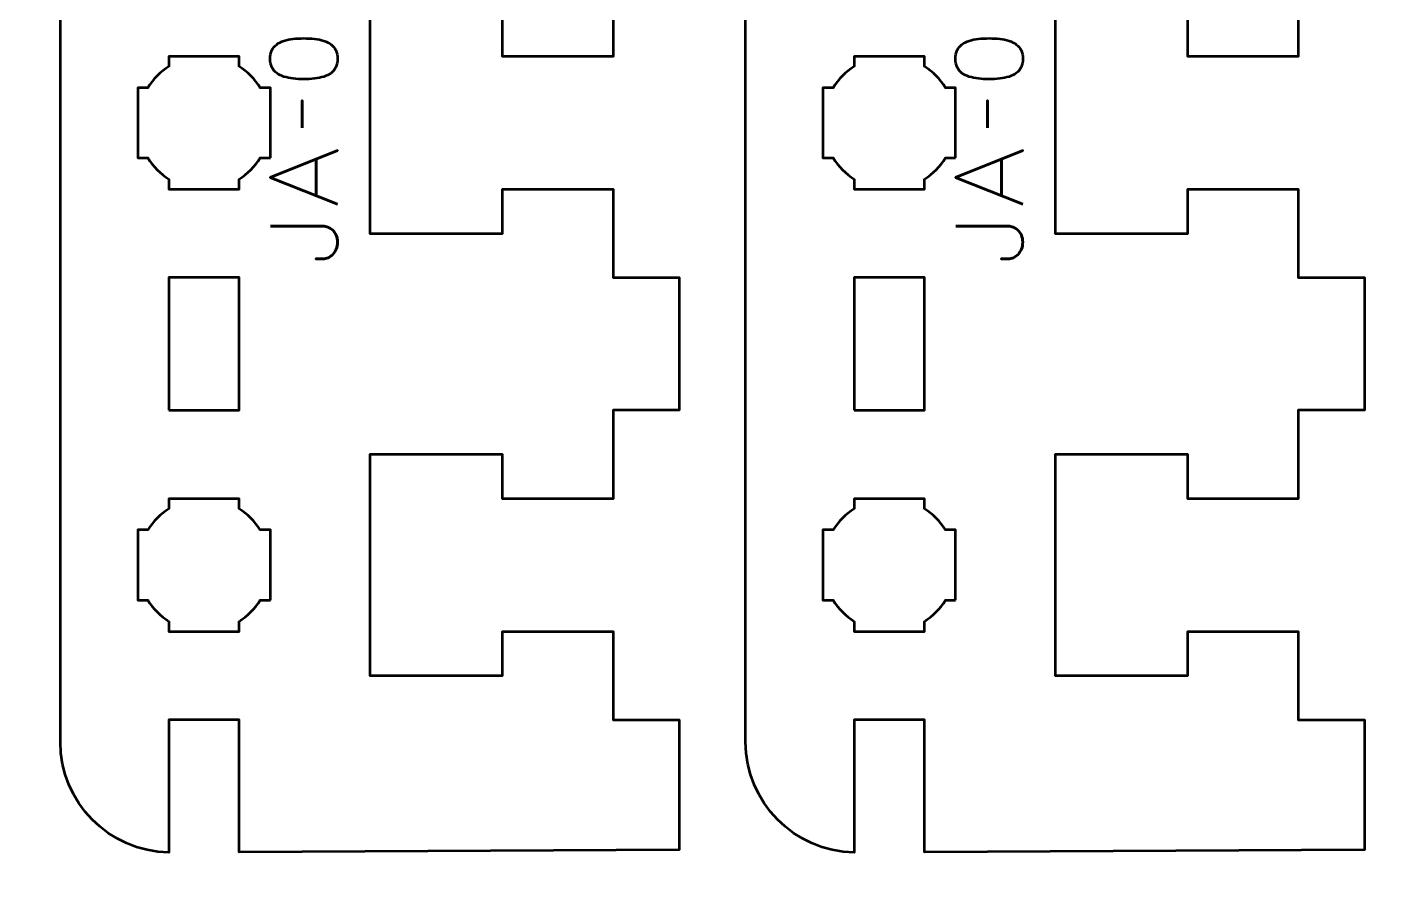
# Model space of a CAD drawing. Header units: centimetres. Extents: x -21 to 0, y -29.7 to 0.
# Drawn here: x -10.5 to -4.34, y -14.6 to -10.67 of the extents above; entities that cross this region are included whole.
import ezdxf

# ---------------------------------------------------------------- set-up
doc = ezdxf.new("R2010")
doc.units = ezdxf.units.CM
doc.header["$MEASUREMENT"] = 0
doc.layers.add('Layer 1', color=7, linetype='Continuous')

msp = doc.modelspace()

# ---------------------------------------------------------------- linework, layer by layer
at = {"layer": 'Layer 1', "color": 22, "lineweight": 53}
msp.add_open_spline([(-21.00003, -29.19995), (-21.00003, -29.19995), (-21.00003, -0.49992), (-21.00003, -0.49992), (-21.00003, -0.49992), (-21.00003, -0.22295), (-20.77694, 0.00004), (-20.49994, 0.00004), (-20.49994, 0.00004), (-20.49994, 0.00004), (-0.50008, 0.00004), (-0.50008, 0.00004), (-0.50008, 0.00004), (-0.22294, 0.00004), (0.00002, -0.22295), (0.00002, -0.49992), (0.00002, -0.49992), (0.00002, -0.49992), (0.00002, -29.19995), (0.00002, -29.19995), (0.00002, -29.19995), (0.00002, -29.47695), (-0.22294, -29.70004), (-0.50008, -29.70004), (-0.50008, -29.70004), (-0.50008, -29.70004), (-20.49994, -29.70004), (-20.49994, -29.70004), (-20.49994, -29.70004), (-20.77694, -29.70004), (-21.00003, -29.47695), (-21.00003, -29.19995)], degree=3, knots=[0, 0, 0, 0, 0.125, 0.125, 0.125, 0.125, 0.25, 0.25, 0.25, 0.25, 0.375, 0.375, 0.375, 0.375, 0.5, 0.5, 0.5, 0.5, 0.625, 0.625, 0.625, 0.625, 0.75, 0.75, 0.75, 0.75, 0.875, 0.875, 0.875, 0.875, 1, 1, 1, 1], dxfattribs=at)
at = {"layer": 'Layer 1', "color": 114, "lineweight": 53}
for points in [[(-7.55, -7.80006), (-7.55, -7.80006), (-7.85, -7.80006), (-7.85, -7.80006), (-7.85, -7.80006), (-7.85, -7.80006), (-7.84999, -7.80006), (-7.84999, -7.80006), (-7.84999, -7.80006), (-7.84999, -7.80006), (-9.54125, -7.80006), (-9.54125, -7.80006), (-9.54125, -7.80006), (-9.54125, -7.80006), (-9.54125, -8.40006), (-9.54125, -8.40006), (-9.54125, -8.40006), (-9.54125, -8.40006), (-9.85875, -8.40006), (-9.85875, -8.40006), (-9.85875, -8.40006), (-9.85875, -8.40006), (-9.85875, -7.80017), (-9.85875, -7.80017), (-9.85875, -7.80017), (-10.1308, -7.80484), (-10.35, -8.0269), (-10.35, -8.30006), (-10.35, -8.30006), (-10.35, -8.30006), (-10.35, -13.90005), (-10.35, -13.90005), (-10.35, -13.90005), (-10.35, -14.17321), (-10.1308, -14.39527), (-9.85875, -14.39994), (-9.85875, -14.39994), (-9.85875, -14.39994), (-9.85875, -13.80005), (-9.85875, -13.80005), (-9.85875, -13.80005), (-9.85875, -13.80005), (-9.54125, -13.80005), (-9.54125, -13.80005), (-9.54125, -13.80005), (-9.54125, -13.80005), (-9.54125, -14.39812), (-9.54125, -14.39812), (-9.54125, -14.39812), (-9.54125, -14.39812), (-7.55, -14.38755), (-7.55, -14.38755), (-7.55, -14.38755), (-7.55, -14.38755), (-7.55, -13.80005), (-7.55, -13.80005), (-7.55, -13.80005), (-7.55, -13.80005), (-7.85, -13.80005), (-7.85, -13.80005), (-7.85, -13.80005), (-7.85, -13.80005), (-7.85, -13.40005), (-7.85, -13.40005), (-7.85, -13.40005), (-7.85, -13.40005), (-8.35, -13.40005), (-8.35, -13.40005), (-8.35, -13.40005), (-8.35, -13.40005), (-8.35001, -13.60005), (-8.35001, -13.60005), (-8.35001, -13.60005), (-8.35001, -13.60005), (-8.95, -13.60005), (-8.95, -13.60005), (-8.95, -13.60005), (-8.95, -13.21672), (-8.95, -12.98338), (-8.95, -12.60005), (-8.95, -12.60005), (-8.95, -12.60005), (-8.35001, -12.60005), (-8.35001, -12.60005), (-8.35001, -12.60005), (-8.35001, -12.60005), (-8.35, -12.80005), (-8.35, -12.80005), (-8.35, -12.80005), (-8.35, -12.80005), (-7.84999, -12.80005), (-7.84999, -12.80005), (-7.84999, -12.80005), (-7.84999, -12.80005), (-7.85, -12.40005), (-7.85, -12.40005), (-7.85, -12.40005), (-7.85, -12.40005), (-7.55, -12.40005), (-7.55, -12.40005), (-7.55, -12.40005), (-7.55, -12.40005), (-7.55, -11.80005), (-7.55, -11.80005), (-7.55, -11.80005), (-7.55, -11.80005), (-7.85, -11.80005), (-7.85, -11.80005), (-7.85, -11.80005), (-7.85, -11.80005), (-7.85, -11.40005), (-7.85, -11.40005), (-7.85, -11.40005), (-7.85, -11.40005), (-8.35, -11.40005), (-8.35, -11.40005), (-8.35, -11.40005), (-8.35, -11.40005), (-8.35001, -11.60005), (-8.35001, -11.60005), (-8.35001, -11.60005), (-8.35001, -11.60005), (-8.95, -11.60005), (-8.95, -11.60005), (-8.95, -11.60005), (-8.95, -11.21672), (-8.95, -10.98339), (-8.95, -10.60006), (-8.95, -10.60006), (-8.95, -10.60006), (-8.35001, -10.60006), (-8.35001, -10.60006), (-8.35001, -10.60006), (-8.35001, -10.60006), (-8.35, -10.80006), (-8.35, -10.80006), (-8.35, -10.80006), (-8.35, -10.80006), (-7.84999, -10.80006), (-7.84999, -10.80006), (-7.84999, -10.80006), (-7.84999, -10.80006), (-7.85, -10.40006), (-7.85, -10.40006), (-7.85, -10.40006), (-7.85, -10.40006), (-7.55, -10.40006), (-7.55, -10.40006), (-7.55, -10.40006), (-7.55, -10.40006), (-7.55, -9.80006), (-7.55, -9.80006), (-7.55, -9.80006), (-7.55, -9.80006), (-7.85, -9.80006), (-7.85, -9.80006), (-7.85, -9.80006), (-7.85, -9.80006), (-7.85, -9.40006), (-7.85, -9.40006), (-7.85, -9.40006), (-7.85, -9.40006), (-8.35, -9.40006), (-8.35, -9.40006), (-8.35, -9.40006), (-8.35, -9.40006), (-8.35001, -9.60006), (-8.35001, -9.60006), (-8.35001, -9.60006), (-8.35001, -9.60006), (-8.95, -9.60006), (-8.95, -9.60006), (-8.95, -9.60006), (-8.95, -9.21673), (-8.95, -8.98339), (-8.95, -8.60006), (-8.95, -8.60006), (-8.95, -8.60006), (-8.35001, -8.60006), (-8.35001, -8.60006), (-8.35001, -8.60006), (-8.35001, -8.60006), (-8.35, -8.80006), (-8.35, -8.80006), (-8.35, -8.80006), (-8.35, -8.80006), (-7.84999, -8.80006), (-7.84999, -8.80006), (-7.84999, -8.80006), (-7.84999, -8.80006), (-7.85, -8.40006), (-7.85, -8.40006), (-7.85, -8.40006), (-7.85, -8.40006), (-7.55, -8.40006), (-7.55, -8.40006), (-7.55, -8.40006), (-7.55, -8.40006), (-7.55, -7.80006), (-7.55, -7.80006)], [(-4.45, -7.80006), (-4.45, -7.80006), (-4.75, -7.80006), (-4.75, -7.80006), (-4.75, -7.80006), (-4.75, -7.80006), (-4.74999, -7.80006), (-4.74999, -7.80006), (-4.74999, -7.80006), (-4.74999, -7.80006), (-6.44125, -7.80006), (-6.44125, -7.80006), (-6.44125, -7.80006), (-6.44125, -7.80006), (-6.44125, -8.40006), (-6.44125, -8.40006), (-6.44125, -8.40006), (-6.44125, -8.40006), (-6.75875, -8.40006), (-6.75875, -8.40006), (-6.75875, -8.40006), (-6.75875, -8.40006), (-6.75875, -7.80017), (-6.75875, -7.80017), (-6.75875, -7.80017), (-7.0308, -7.80484), (-7.25, -8.0269), (-7.25, -8.30006), (-7.25, -8.30006), (-7.25, -8.30006), (-7.25, -13.90005), (-7.25, -13.90005), (-7.25, -13.90005), (-7.25, -14.17321), (-7.0308, -14.39527), (-6.75875, -14.39994), (-6.75875, -14.39994), (-6.75875, -14.39994), (-6.75875, -13.80005), (-6.75875, -13.80005), (-6.75875, -13.80005), (-6.75875, -13.80005), (-6.44125, -13.80005), (-6.44125, -13.80005), (-6.44125, -13.80005), (-6.44125, -13.80005), (-6.44125, -14.39812), (-6.44125, -14.39812), (-6.44125, -14.39812), (-6.44125, -14.39812), (-4.45, -14.38755), (-4.45, -14.38755), (-4.45, -14.38755), (-4.45, -14.38755), (-4.45, -13.80005), (-4.45, -13.80005), (-4.45, -13.80005), (-4.45, -13.80005), (-4.75, -13.80005), (-4.75, -13.80005), (-4.75, -13.80005), (-4.75, -13.80005), (-4.75, -13.40005), (-4.75, -13.40005), (-4.75, -13.40005), (-4.75, -13.40005), (-5.25, -13.40005), (-5.25, -13.40005), (-5.25, -13.40005), (-5.25, -13.40005), (-5.25001, -13.60005), (-5.25001, -13.60005), (-5.25001, -13.60005), (-5.25001, -13.60005), (-5.85, -13.60005), (-5.85, -13.60005), (-5.85, -13.60005), (-5.85, -13.21672), (-5.85, -12.98338), (-5.85, -12.60005), (-5.85, -12.60005), (-5.85, -12.60005), (-5.25001, -12.60005), (-5.25001, -12.60005), (-5.25001, -12.60005), (-5.25001, -12.60005), (-5.25, -12.80005), (-5.25, -12.80005), (-5.25, -12.80005), (-5.25, -12.80005), (-4.74999, -12.80005), (-4.74999, -12.80005), (-4.74999, -12.80005), (-4.74999, -12.80005), (-4.75, -12.40005), (-4.75, -12.40005), (-4.75, -12.40005), (-4.75, -12.40005), (-4.45, -12.40005), (-4.45, -12.40005), (-4.45, -12.40005), (-4.45, -12.40005), (-4.45, -11.80005), (-4.45, -11.80005), (-4.45, -11.80005), (-4.45, -11.80005), (-4.75, -11.80005), (-4.75, -11.80005), (-4.75, -11.80005), (-4.75, -11.80005), (-4.75, -11.40005), (-4.75, -11.40005), (-4.75, -11.40005), (-4.75, -11.40005), (-5.25, -11.40005), (-5.25, -11.40005), (-5.25, -11.40005), (-5.25, -11.40005), (-5.25001, -11.60005), (-5.25001, -11.60005), (-5.25001, -11.60005), (-5.25001, -11.60005), (-5.85, -11.60005), (-5.85, -11.60005), (-5.85, -11.60005), (-5.85, -11.21672), (-5.85, -10.98339), (-5.85, -10.60006), (-5.85, -10.60006), (-5.85, -10.60006), (-5.25001, -10.60006), (-5.25001, -10.60006), (-5.25001, -10.60006), (-5.25001, -10.60006), (-5.25, -10.80006), (-5.25, -10.80006), (-5.25, -10.80006), (-5.25, -10.80006), (-4.74999, -10.80006), (-4.74999, -10.80006), (-4.74999, -10.80006), (-4.74999, -10.80006), (-4.75, -10.40006), (-4.75, -10.40006), (-4.75, -10.40006), (-4.75, -10.40006), (-4.45, -10.40006), (-4.45, -10.40006), (-4.45, -10.40006), (-4.45, -10.40006), (-4.45, -9.80006), (-4.45, -9.80006), (-4.45, -9.80006), (-4.45, -9.80006), (-4.75, -9.80006), (-4.75, -9.80006), (-4.75, -9.80006), (-4.75, -9.80006), (-4.75, -9.40006), (-4.75, -9.40006), (-4.75, -9.40006), (-4.75, -9.40006), (-5.25, -9.40006), (-5.25, -9.40006), (-5.25, -9.40006), (-5.25, -9.40006), (-5.25001, -9.60006), (-5.25001, -9.60006), (-5.25001, -9.60006), (-5.25001, -9.60006), (-5.85, -9.60006), (-5.85, -9.60006), (-5.85, -9.60006), (-5.85, -9.21673), (-5.85, -8.98339), (-5.85, -8.60006), (-5.85, -8.60006), (-5.85, -8.60006), (-5.25001, -8.60006), (-5.25001, -8.60006), (-5.25001, -8.60006), (-5.25001, -8.60006), (-5.25, -8.80006), (-5.25, -8.80006), (-5.25, -8.80006), (-5.25, -8.80006), (-4.74999, -8.80006), (-4.74999, -8.80006), (-4.74999, -8.80006), (-4.74999, -8.80006), (-4.75, -8.40006), (-4.75, -8.40006), (-4.75, -8.40006), (-4.75, -8.40006), (-4.45, -8.40006), (-4.45, -8.40006), (-4.45, -8.40006), (-4.45, -8.40006), (-4.45, -7.80006), (-4.45, -7.80006)]]:
    msp.add_open_spline(points, degree=3, knots=[0, 0, 0, 0, 0.02, 0.02, 0.02, 0.02, 0.04, 0.04, 0.04, 0.04, 0.06, 0.06, 0.06, 0.06, 0.08, 0.08, 0.08, 0.08, 0.1, 0.1, 0.1, 0.1, 0.12, 0.12, 0.12, 0.12, 0.14, 0.14, 0.14, 0.14, 0.16, 0.16, 0.16, 0.16, 0.18, 0.18, 0.18, 0.18, 0.2, 0.2, 0.2, 0.2, 0.22, 0.22, 0.22, 0.22, 0.24, 0.24, 0.24, 0.24, 0.26, 0.26, 0.26, 0.26, 0.28, 0.28, 0.28, 0.28, 0.3, 0.3, 0.3, 0.3, 0.32, 0.32, 0.32, 0.32, 0.34, 0.34, 0.34, 0.34, 0.36, 0.36, 0.36, 0.36, 0.38, 0.38, 0.38, 0.38, 0.4, 0.4, 0.4, 0.4, 0.42, 0.42, 0.42, 0.42, 0.44, 0.44, 0.44, 0.44, 0.46, 0.46, 0.46, 0.46, 0.48, 0.48, 0.48, 0.48, 0.5, 0.5, 0.5, 0.5, 0.52, 0.52, 0.52, 0.52, 0.54, 0.54, 0.54, 0.54, 0.56, 0.56, 0.56, 0.56, 0.58, 0.58, 0.58, 0.58, 0.6, 0.6, 0.6, 0.6, 0.62, 0.62, 0.62, 0.62, 0.64, 0.64, 0.64, 0.64, 0.66, 0.66, 0.66, 0.66, 0.68, 0.68, 0.68, 0.68, 0.7, 0.7, 0.7, 0.7, 0.72, 0.72, 0.72, 0.72, 0.74, 0.74, 0.74, 0.74, 0.76, 0.76, 0.76, 0.76, 0.78, 0.78, 0.78, 0.78, 0.8, 0.8, 0.8, 0.8, 0.82, 0.82, 0.82, 0.82, 0.84, 0.84, 0.84, 0.84, 0.86, 0.86, 0.86, 0.86, 0.88, 0.88, 0.88, 0.88, 0.9, 0.9, 0.9, 0.9, 0.92, 0.92, 0.92, 0.92, 0.94, 0.94, 0.94, 0.94, 0.96, 0.96, 0.96, 0.96, 0.98, 0.98, 0.98, 0.98, 1, 1, 1, 1], dxfattribs=at)
at = {"layer": 'Layer 1', "color": 30, "lineweight": 53}
for points, knots in [([(-9.09612, -10.81029), (-9.09619, -10.79548), (-9.0988, -10.78271), (-9.10388, -10.77205), (-9.10388, -10.77205), (-9.10896, -10.76147), (-9.11623, -10.75265), (-9.12547, -10.7456), (-9.12547, -10.7456), (-9.13478, -10.73861), (-9.14579, -10.73311), (-9.15849, -10.72902), (-9.15849, -10.72902), (-9.17119, -10.72499), (-9.18509, -10.7221), (-9.20033, -10.72048), (-9.20033, -10.72048), (-9.21557, -10.71878), (-9.23159, -10.71794), (-9.24852, -10.71801), (-9.24852, -10.71801), (-9.26538, -10.71794), (-9.2814, -10.71878), (-9.29657, -10.72048), (-9.29657, -10.72048), (-9.31174, -10.7221), (-9.32571, -10.72499), (-9.33841, -10.72902), (-9.33841, -10.72902), (-9.35104, -10.73311), (-9.36204, -10.73861), (-9.37143, -10.7456), (-9.37143, -10.7456), (-9.38074, -10.75265), (-9.38801, -10.76147), (-9.39309, -10.77205), (-9.39309, -10.77205), (-9.39824, -10.78271), (-9.40085, -10.79548), (-9.40092, -10.81029), (-9.40092, -10.81029), (-9.40085, -10.82511), (-9.39824, -10.83788), (-9.39309, -10.84854), (-9.39309, -10.84854), (-9.38801, -10.85912), (-9.38074, -10.86794), (-9.37143, -10.87499), (-9.37143, -10.87499), (-9.36204, -10.88198), (-9.35104, -10.88748), (-9.33841, -10.89157), (-9.33841, -10.89157), (-9.32571, -10.8956), (-9.31174, -10.89849), (-9.29657, -10.90011), (-9.29657, -10.90011), (-9.2814, -10.9018), (-9.26538, -10.90265), (-9.24852, -10.90258), (-9.24852, -10.90258), (-9.23159, -10.90265), (-9.21557, -10.9018), (-9.20033, -10.90011), (-9.20033, -10.90011), (-9.18509, -10.89849), (-9.17119, -10.8956), (-9.15849, -10.89157), (-9.15849, -10.89157), (-9.14579, -10.88748), (-9.13478, -10.88198), (-9.12547, -10.87499), (-9.12547, -10.87499), (-9.11623, -10.86794), (-9.10896, -10.85912), (-9.10388, -10.84854), (-9.10388, -10.84854), (-9.0988, -10.83788), (-9.09619, -10.82511), (-9.09612, -10.81029)], [0, 0, 0, 0, 0.05, 0.05, 0.05, 0.05, 0.1, 0.1, 0.1, 0.1, 0.15, 0.15, 0.15, 0.15, 0.2, 0.2, 0.2, 0.2, 0.25, 0.25, 0.25, 0.25, 0.3, 0.3, 0.3, 0.3, 0.35, 0.35, 0.35, 0.35, 0.4, 0.4, 0.4, 0.4, 0.45, 0.45, 0.45, 0.45, 0.5, 0.5, 0.5, 0.5, 0.55, 0.55, 0.55, 0.55, 0.6, 0.6, 0.6, 0.6, 0.65, 0.65, 0.65, 0.65, 0.7, 0.7, 0.7, 0.7, 0.75, 0.75, 0.75, 0.75, 0.8, 0.8, 0.8, 0.8, 0.85, 0.85, 0.85, 0.85, 0.9, 0.9, 0.9, 0.9, 0.95, 0.95, 0.95, 0.95, 1, 1, 1, 1]), ([(-9.09612, -10.81029), (-9.09619, -10.79548), (-9.0988, -10.78271), (-9.10388, -10.77205), (-9.10388, -10.77205), (-9.10896, -10.76147), (-9.11623, -10.75265), (-9.12547, -10.7456), (-9.12547, -10.7456), (-9.13478, -10.73861), (-9.14579, -10.73311), (-9.15849, -10.72902), (-9.15849, -10.72902), (-9.17119, -10.72499), (-9.18509, -10.7221), (-9.20033, -10.72048), (-9.20033, -10.72048), (-9.21557, -10.71878), (-9.23159, -10.71794), (-9.24852, -10.71801), (-9.24852, -10.71801), (-9.26538, -10.71794), (-9.2814, -10.71878), (-9.29657, -10.72048), (-9.29657, -10.72048), (-9.31174, -10.7221), (-9.32571, -10.72499), (-9.33841, -10.72902), (-9.33841, -10.72902), (-9.35104, -10.73311), (-9.36204, -10.73861), (-9.37143, -10.7456), (-9.37143, -10.7456), (-9.38074, -10.75265), (-9.38801, -10.76147), (-9.39309, -10.77205), (-9.39309, -10.77205), (-9.39824, -10.78271), (-9.40085, -10.79548), (-9.40092, -10.81029), (-9.40092, -10.81029), (-9.40085, -10.82511), (-9.39824, -10.83788), (-9.39309, -10.84854), (-9.39309, -10.84854), (-9.38801, -10.85912), (-9.38074, -10.86794), (-9.37143, -10.87499), (-9.37143, -10.87499), (-9.36204, -10.88198), (-9.35104, -10.88748), (-9.33841, -10.89157), (-9.33841, -10.89157), (-9.32571, -10.8956), (-9.31174, -10.89849), (-9.29657, -10.90011), (-9.29657, -10.90011), (-9.2814, -10.9018), (-9.26538, -10.90265), (-9.24852, -10.90258), (-9.24852, -10.90258), (-9.23159, -10.90265), (-9.21557, -10.9018), (-9.20033, -10.90011), (-9.20033, -10.90011), (-9.18509, -10.89849), (-9.17119, -10.8956), (-9.15849, -10.89157), (-9.15849, -10.89157), (-9.14579, -10.88748), (-9.13478, -10.88198), (-9.12547, -10.87499), (-9.12547, -10.87499), (-9.11623, -10.86794), (-9.10896, -10.85912), (-9.10388, -10.84854), (-9.10388, -10.84854), (-9.0988, -10.83788), (-9.09619, -10.82511), (-9.09612, -10.81029)], [0, 0, 0, 0, 0.05, 0.05, 0.05, 0.05, 0.1, 0.1, 0.1, 0.1, 0.15, 0.15, 0.15, 0.15, 0.2, 0.2, 0.2, 0.2, 0.25, 0.25, 0.25, 0.25, 0.3, 0.3, 0.3, 0.3, 0.35, 0.35, 0.35, 0.35, 0.4, 0.4, 0.4, 0.4, 0.45, 0.45, 0.45, 0.45, 0.5, 0.5, 0.5, 0.5, 0.55, 0.55, 0.55, 0.55, 0.6, 0.6, 0.6, 0.6, 0.65, 0.65, 0.65, 0.65, 0.7, 0.7, 0.7, 0.7, 0.75, 0.75, 0.75, 0.75, 0.8, 0.8, 0.8, 0.8, 0.85, 0.85, 0.85, 0.85, 0.9, 0.9, 0.9, 0.9, 0.95, 0.95, 0.95, 0.95, 1, 1, 1, 1]), ([(-5.99612, -10.81029), (-5.99619, -10.79548), (-5.9988, -10.78271), (-6.00388, -10.77205), (-6.00388, -10.77205), (-6.00896, -10.76147), (-6.01623, -10.75265), (-6.02547, -10.7456), (-6.02547, -10.7456), (-6.03478, -10.73861), (-6.04579, -10.73311), (-6.05849, -10.72902), (-6.05849, -10.72902), (-6.07119, -10.72499), (-6.08509, -10.7221), (-6.10033, -10.72048), (-6.10033, -10.72048), (-6.11557, -10.71878), (-6.13159, -10.71794), (-6.14852, -10.71801), (-6.14852, -10.71801), (-6.16538, -10.71794), (-6.1814, -10.71878), (-6.19657, -10.72048), (-6.19657, -10.72048), (-6.21174, -10.7221), (-6.22571, -10.72499), (-6.23841, -10.72902), (-6.23841, -10.72902), (-6.25104, -10.73311), (-6.26204, -10.73861), (-6.27143, -10.7456), (-6.27143, -10.7456), (-6.28074, -10.75265), (-6.28801, -10.76147), (-6.29309, -10.77205), (-6.29309, -10.77205), (-6.29824, -10.78271), (-6.30085, -10.79548), (-6.30092, -10.81029), (-6.30092, -10.81029), (-6.30085, -10.82511), (-6.29824, -10.83788), (-6.29309, -10.84854), (-6.29309, -10.84854), (-6.28801, -10.85912), (-6.28074, -10.86794), (-6.27143, -10.87499), (-6.27143, -10.87499), (-6.26204, -10.88198), (-6.25104, -10.88748), (-6.23841, -10.89157), (-6.23841, -10.89157), (-6.22571, -10.8956), (-6.21174, -10.89849), (-6.19657, -10.90011), (-6.19657, -10.90011), (-6.1814, -10.9018), (-6.16538, -10.90265), (-6.14852, -10.90258), (-6.14852, -10.90258), (-6.13159, -10.90265), (-6.11557, -10.9018), (-6.10033, -10.90011), (-6.10033, -10.90011), (-6.08509, -10.89849), (-6.07119, -10.8956), (-6.05849, -10.89157), (-6.05849, -10.89157), (-6.04579, -10.88748), (-6.03478, -10.88198), (-6.02547, -10.87499), (-6.02547, -10.87499), (-6.01623, -10.86794), (-6.00896, -10.85912), (-6.00388, -10.84854), (-6.00388, -10.84854), (-5.9988, -10.83788), (-5.99619, -10.82511), (-5.99612, -10.81029)], [0, 0, 0, 0, 0.05, 0.05, 0.05, 0.05, 0.1, 0.1, 0.1, 0.1, 0.15, 0.15, 0.15, 0.15, 0.2, 0.2, 0.2, 0.2, 0.25, 0.25, 0.25, 0.25, 0.3, 0.3, 0.3, 0.3, 0.35, 0.35, 0.35, 0.35, 0.4, 0.4, 0.4, 0.4, 0.45, 0.45, 0.45, 0.45, 0.5, 0.5, 0.5, 0.5, 0.55, 0.55, 0.55, 0.55, 0.6, 0.6, 0.6, 0.6, 0.65, 0.65, 0.65, 0.65, 0.7, 0.7, 0.7, 0.7, 0.75, 0.75, 0.75, 0.75, 0.8, 0.8, 0.8, 0.8, 0.85, 0.85, 0.85, 0.85, 0.9, 0.9, 0.9, 0.9, 0.95, 0.95, 0.95, 0.95, 1, 1, 1, 1]), ([(-5.99612, -10.81029), (-5.99619, -10.79548), (-5.9988, -10.78271), (-6.00388, -10.77205), (-6.00388, -10.77205), (-6.00896, -10.76147), (-6.01623, -10.75265), (-6.02547, -10.7456), (-6.02547, -10.7456), (-6.03478, -10.73861), (-6.04579, -10.73311), (-6.05849, -10.72902), (-6.05849, -10.72902), (-6.07119, -10.72499), (-6.08509, -10.7221), (-6.10033, -10.72048), (-6.10033, -10.72048), (-6.11557, -10.71878), (-6.13159, -10.71794), (-6.14852, -10.71801), (-6.14852, -10.71801), (-6.16538, -10.71794), (-6.1814, -10.71878), (-6.19657, -10.72048), (-6.19657, -10.72048), (-6.21174, -10.7221), (-6.22571, -10.72499), (-6.23841, -10.72902), (-6.23841, -10.72902), (-6.25104, -10.73311), (-6.26204, -10.73861), (-6.27143, -10.7456), (-6.27143, -10.7456), (-6.28074, -10.75265), (-6.28801, -10.76147), (-6.29309, -10.77205), (-6.29309, -10.77205), (-6.29824, -10.78271), (-6.30085, -10.79548), (-6.30092, -10.81029), (-6.30092, -10.81029), (-6.30085, -10.82511), (-6.29824, -10.83788), (-6.29309, -10.84854), (-6.29309, -10.84854), (-6.28801, -10.85912), (-6.28074, -10.86794), (-6.27143, -10.87499), (-6.27143, -10.87499), (-6.26204, -10.88198), (-6.25104, -10.88748), (-6.23841, -10.89157), (-6.23841, -10.89157), (-6.22571, -10.8956), (-6.21174, -10.89849), (-6.19657, -10.90011), (-6.19657, -10.90011), (-6.1814, -10.9018), (-6.16538, -10.90265), (-6.14852, -10.90258), (-6.14852, -10.90258), (-6.13159, -10.90265), (-6.11557, -10.9018), (-6.10033, -10.90011), (-6.10033, -10.90011), (-6.08509, -10.89849), (-6.07119, -10.8956), (-6.05849, -10.89157), (-6.05849, -10.89157), (-6.04579, -10.88748), (-6.03478, -10.88198), (-6.02547, -10.87499), (-6.02547, -10.87499), (-6.01623, -10.86794), (-6.00896, -10.85912), (-6.00388, -10.84854), (-6.00388, -10.84854), (-5.9988, -10.83788), (-5.99619, -10.82511), (-5.99612, -10.81029)], [0, 0, 0, 0, 0.05, 0.05, 0.05, 0.05, 0.1, 0.1, 0.1, 0.1, 0.15, 0.15, 0.15, 0.15, 0.2, 0.2, 0.2, 0.2, 0.25, 0.25, 0.25, 0.25, 0.3, 0.3, 0.3, 0.3, 0.35, 0.35, 0.35, 0.35, 0.4, 0.4, 0.4, 0.4, 0.45, 0.45, 0.45, 0.45, 0.5, 0.5, 0.5, 0.5, 0.55, 0.55, 0.55, 0.55, 0.6, 0.6, 0.6, 0.6, 0.65, 0.65, 0.65, 0.65, 0.7, 0.7, 0.7, 0.7, 0.75, 0.75, 0.75, 0.75, 0.8, 0.8, 0.8, 0.8, 0.85, 0.85, 0.85, 0.85, 0.9, 0.9, 0.9, 0.9, 0.95, 0.95, 0.95, 0.95, 1, 1, 1, 1]), ([(-9.25572, -11.12271), (-9.25572, -11.12271), (-9.25572, -10.99952), (-9.25572, -10.99952), (-9.25572, -10.99952), (-9.25572, -10.99952), (-9.25572, -11.12271), (-9.25572, -11.12271)], [0, 0, 0, 0, 0.5, 0.5, 0.5, 0.5, 1, 1, 1, 1]), ([(-6.15572, -11.12271), (-6.15572, -11.12271), (-6.15572, -10.99952), (-6.15572, -10.99952), (-6.15572, -10.99952), (-6.15572, -10.99952), (-6.15572, -11.12271), (-6.15572, -11.12271)], [0, 0, 0, 0, 0.5, 0.5, 0.5, 0.5, 1, 1, 1, 1]), ([(-9.09612, -11.46857), (-9.09612, -11.46857), (-9.40134, -11.3475), (-9.40134, -11.3475), (-9.40134, -11.3475), (-9.40134, -11.3475), (-9.09612, -11.226), (-9.09612, -11.226), (-9.09612, -11.226), (-9.09612, -11.226), (-9.40134, -11.3475), (-9.40134, -11.3475), (-9.40134, -11.3475), (-9.40134, -11.3475), (-9.09612, -11.46857), (-9.09612, -11.46857)], [0, 0, 0, 0, 0.25, 0.25, 0.25, 0.25, 0.5, 0.5, 0.5, 0.5, 0.75, 0.75, 0.75, 0.75, 1, 1, 1, 1]), ([(-5.99612, -11.46857), (-5.99612, -11.46857), (-6.30134, -11.3475), (-6.30134, -11.3475), (-6.30134, -11.3475), (-6.30134, -11.3475), (-5.99612, -11.226), (-5.99612, -11.226), (-5.99612, -11.226), (-5.99612, -11.226), (-6.30134, -11.3475), (-6.30134, -11.3475), (-6.30134, -11.3475), (-6.30134, -11.3475), (-5.99612, -11.46857), (-5.99612, -11.46857)], [0, 0, 0, 0, 0.25, 0.25, 0.25, 0.25, 0.5, 0.5, 0.5, 0.5, 0.75, 0.75, 0.75, 0.75, 1, 1, 1, 1]), ([(-9.19222, -11.43047), (-9.19222, -11.43047), (-9.19222, -11.26453), (-9.19222, -11.26453), (-9.19222, -11.26453), (-9.19222, -11.26453), (-9.19222, -11.43047), (-9.19222, -11.43047)], [0, 0, 0, 0, 0.5, 0.5, 0.5, 0.5, 1, 1, 1, 1]), ([(-6.09222, -11.43047), (-6.09222, -11.43047), (-6.09222, -11.26453), (-6.09222, -11.26453), (-6.09222, -11.26453), (-6.09222, -11.26453), (-6.09222, -11.43047), (-6.09222, -11.43047)], [0, 0, 0, 0, 0.5, 0.5, 0.5, 0.5, 1, 1, 1, 1]), ([(-9.39965, -11.56678), (-9.39965, -11.56678), (-9.16258, -11.5672), (-9.16258, -11.5672), (-9.16258, -11.5672), (-9.15482, -11.5672), (-9.14713, -11.56883), (-9.13937, -11.57193), (-9.13937, -11.57193), (-9.13168, -11.57511), (-9.12455, -11.57976), (-9.11813, -11.5859), (-9.11813, -11.5859), (-9.11164, -11.59211), (-9.10649, -11.59966), (-9.10254, -11.60862), (-9.10254, -11.60862), (-9.09866, -11.61765), (-9.09661, -11.62795), (-9.09654, -11.63959), (-9.09654, -11.63959), (-9.09654, -11.65124), (-9.09845, -11.66175), (-9.10219, -11.67106), (-9.10219, -11.67106), (-9.106, -11.68038), (-9.11108, -11.68835), (-9.1175, -11.69491), (-9.1175, -11.69491), (-9.12392, -11.70154), (-9.13097, -11.70655), (-9.13881, -11.71008), (-9.13881, -11.71008), (-9.14664, -11.71361), (-9.15454, -11.71537), (-9.16258, -11.71537), (-9.16258, -11.71537), (-9.16258, -11.71537), (-9.19391, -11.71537), (-9.19391, -11.71537), (-9.19391, -11.71537), (-9.19391, -11.71537), (-9.16258, -11.71537), (-9.16258, -11.71537), (-9.16258, -11.71537), (-9.15454, -11.71537), (-9.14664, -11.71361), (-9.13881, -11.71008), (-9.13881, -11.71008), (-9.13097, -11.70655), (-9.12392, -11.70154), (-9.1175, -11.69491), (-9.1175, -11.69491), (-9.11108, -11.68835), (-9.106, -11.68038), (-9.10219, -11.67106), (-9.10219, -11.67106), (-9.09845, -11.66175), (-9.09654, -11.65124), (-9.09654, -11.63959), (-9.09654, -11.63959), (-9.09661, -11.62795), (-9.09866, -11.61765), (-9.10254, -11.60862), (-9.10254, -11.60862), (-9.10649, -11.59966), (-9.11164, -11.59211), (-9.11813, -11.5859), (-9.11813, -11.5859), (-9.12455, -11.57976), (-9.13168, -11.57511), (-9.13937, -11.57193), (-9.13937, -11.57193), (-9.14713, -11.56883), (-9.15482, -11.5672), (-9.16258, -11.5672), (-9.16258, -11.5672), (-9.16258, -11.5672), (-9.39965, -11.56678), (-9.39965, -11.56678)], [0, 0, 0, 0, 0.05, 0.05, 0.05, 0.05, 0.1, 0.1, 0.1, 0.1, 0.15, 0.15, 0.15, 0.15, 0.2, 0.2, 0.2, 0.2, 0.25, 0.25, 0.25, 0.25, 0.3, 0.3, 0.3, 0.3, 0.35, 0.35, 0.35, 0.35, 0.4, 0.4, 0.4, 0.4, 0.45, 0.45, 0.45, 0.45, 0.5, 0.5, 0.5, 0.5, 0.55, 0.55, 0.55, 0.55, 0.6, 0.6, 0.6, 0.6, 0.65, 0.65, 0.65, 0.65, 0.7, 0.7, 0.7, 0.7, 0.75, 0.75, 0.75, 0.75, 0.8, 0.8, 0.8, 0.8, 0.85, 0.85, 0.85, 0.85, 0.9, 0.9, 0.9, 0.9, 0.95, 0.95, 0.95, 0.95, 1, 1, 1, 1]), ([(-6.29965, -11.56678), (-6.29965, -11.56678), (-6.06258, -11.5672), (-6.06258, -11.5672), (-6.06258, -11.5672), (-6.05482, -11.5672), (-6.04713, -11.56883), (-6.03937, -11.57193), (-6.03937, -11.57193), (-6.03168, -11.57511), (-6.02455, -11.57976), (-6.01813, -11.5859), (-6.01813, -11.5859), (-6.01164, -11.59211), (-6.00649, -11.59966), (-6.00254, -11.60862), (-6.00254, -11.60862), (-5.99866, -11.61765), (-5.99661, -11.62795), (-5.99654, -11.63959), (-5.99654, -11.63959), (-5.99654, -11.65124), (-5.99845, -11.66175), (-6.00219, -11.67106), (-6.00219, -11.67106), (-6.006, -11.68038), (-6.01108, -11.68835), (-6.0175, -11.69491), (-6.0175, -11.69491), (-6.02392, -11.70154), (-6.03097, -11.70655), (-6.03881, -11.71008), (-6.03881, -11.71008), (-6.04664, -11.71361), (-6.05454, -11.71537), (-6.06258, -11.71537), (-6.06258, -11.71537), (-6.06258, -11.71537), (-6.09391, -11.71537), (-6.09391, -11.71537), (-6.09391, -11.71537), (-6.09391, -11.71537), (-6.06258, -11.71537), (-6.06258, -11.71537), (-6.06258, -11.71537), (-6.05454, -11.71537), (-6.04664, -11.71361), (-6.03881, -11.71008), (-6.03881, -11.71008), (-6.03097, -11.70655), (-6.02392, -11.70154), (-6.0175, -11.69491), (-6.0175, -11.69491), (-6.01108, -11.68835), (-6.006, -11.68038), (-6.00219, -11.67106), (-6.00219, -11.67106), (-5.99845, -11.66175), (-5.99654, -11.65124), (-5.99654, -11.63959), (-5.99654, -11.63959), (-5.99661, -11.62795), (-5.99866, -11.61765), (-6.00254, -11.60862), (-6.00254, -11.60862), (-6.00649, -11.59966), (-6.01164, -11.59211), (-6.01813, -11.5859), (-6.01813, -11.5859), (-6.02455, -11.57976), (-6.03168, -11.57511), (-6.03937, -11.57193), (-6.03937, -11.57193), (-6.04713, -11.56883), (-6.05482, -11.5672), (-6.06258, -11.5672), (-6.06258, -11.5672), (-6.06258, -11.5672), (-6.29965, -11.56678), (-6.29965, -11.56678)], [0, 0, 0, 0, 0.05, 0.05, 0.05, 0.05, 0.1, 0.1, 0.1, 0.1, 0.15, 0.15, 0.15, 0.15, 0.2, 0.2, 0.2, 0.2, 0.25, 0.25, 0.25, 0.25, 0.3, 0.3, 0.3, 0.3, 0.35, 0.35, 0.35, 0.35, 0.4, 0.4, 0.4, 0.4, 0.45, 0.45, 0.45, 0.45, 0.5, 0.5, 0.5, 0.5, 0.55, 0.55, 0.55, 0.55, 0.6, 0.6, 0.6, 0.6, 0.65, 0.65, 0.65, 0.65, 0.7, 0.7, 0.7, 0.7, 0.75, 0.75, 0.75, 0.75, 0.8, 0.8, 0.8, 0.8, 0.85, 0.85, 0.85, 0.85, 0.9, 0.9, 0.9, 0.9, 0.95, 0.95, 0.95, 0.95, 1, 1, 1, 1])]:
    msp.add_open_spline(points, degree=3, knots=knots, dxfattribs=at)
at = {"layer": 'Layer 1', "color": 250, "lineweight": 53}
for points, knots in [([(-9.4, -11.2588), (-9.4, -11.2588), (-9.44544, -11.2588), (-9.44544, -11.2588), (-9.44544, -11.2588), (-9.46967, -11.29756), (-9.5025, -11.33038), (-9.54125, -11.35461), (-9.54125, -11.35461), (-9.54125, -11.35461), (-9.54125, -11.40005), (-9.54125, -11.40005), (-9.54125, -11.40005), (-9.54125, -11.40005), (-9.7, -11.40005), (-9.7, -11.40005), (-9.7, -11.40005), (-9.7, -11.40005), (-9.85875, -11.40005), (-9.85875, -11.40005), (-9.85875, -11.40005), (-9.85875, -11.40005), (-9.85875, -11.35461), (-9.85875, -11.35461), (-9.85875, -11.35461), (-9.8975, -11.33038), (-9.93033, -11.29756), (-9.95456, -11.2588), (-9.95456, -11.2588), (-9.95456, -11.2588), (-10, -11.2588), (-10, -11.2588), (-10, -11.2588), (-10, -11.2588), (-10, -11.10005), (-10, -11.10005), (-10, -11.10005), (-10, -11.10005), (-10, -10.94131), (-10, -10.94131), (-10, -10.94131), (-10, -10.94131), (-9.95456, -10.94131), (-9.95456, -10.94131), (-9.95456, -10.94131), (-9.93033, -10.90255), (-9.8975, -10.86973), (-9.85875, -10.8455), (-9.85875, -10.8455), (-9.85875, -10.8455), (-9.85875, -10.80006), (-9.85875, -10.80006), (-9.85875, -10.80006), (-9.85875, -10.80006), (-9.7, -10.80006), (-9.7, -10.80006), (-9.7, -10.80006), (-9.7, -10.80006), (-9.54125, -10.80006), (-9.54125, -10.80006), (-9.54125, -10.80006), (-9.54125, -10.80006), (-9.54125, -10.8455), (-9.54125, -10.8455), (-9.54125, -10.8455), (-9.5025, -10.86973), (-9.46967, -10.90255), (-9.44544, -10.94131), (-9.44544, -10.94131), (-9.44544, -10.94131), (-9.4, -10.94131), (-9.4, -10.94131), (-9.4, -10.94131), (-9.4, -10.94131), (-9.4, -11.10005), (-9.4, -11.10005), (-9.4, -11.10005), (-9.4, -11.10005), (-9.4, -11.2588), (-9.4, -11.2588)], [0, 0, 0, 0, 0.05, 0.05, 0.05, 0.05, 0.1, 0.1, 0.1, 0.1, 0.15, 0.15, 0.15, 0.15, 0.2, 0.2, 0.2, 0.2, 0.25, 0.25, 0.25, 0.25, 0.3, 0.3, 0.3, 0.3, 0.35, 0.35, 0.35, 0.35, 0.4, 0.4, 0.4, 0.4, 0.45, 0.45, 0.45, 0.45, 0.5, 0.5, 0.5, 0.5, 0.55, 0.55, 0.55, 0.55, 0.6, 0.6, 0.6, 0.6, 0.65, 0.65, 0.65, 0.65, 0.7, 0.7, 0.7, 0.7, 0.75, 0.75, 0.75, 0.75, 0.8, 0.8, 0.8, 0.8, 0.85, 0.85, 0.85, 0.85, 0.9, 0.9, 0.9, 0.9, 0.95, 0.95, 0.95, 0.95, 1, 1, 1, 1]), ([(-6.3, -11.2588), (-6.3, -11.2588), (-6.34544, -11.2588), (-6.34544, -11.2588), (-6.34544, -11.2588), (-6.36967, -11.29756), (-6.4025, -11.33038), (-6.44125, -11.35461), (-6.44125, -11.35461), (-6.44125, -11.35461), (-6.44125, -11.40005), (-6.44125, -11.40005), (-6.44125, -11.40005), (-6.44125, -11.40005), (-6.6, -11.40005), (-6.6, -11.40005), (-6.6, -11.40005), (-6.6, -11.40005), (-6.75875, -11.40005), (-6.75875, -11.40005), (-6.75875, -11.40005), (-6.75875, -11.40005), (-6.75875, -11.35461), (-6.75875, -11.35461), (-6.75875, -11.35461), (-6.7975, -11.33038), (-6.83033, -11.29756), (-6.85456, -11.2588), (-6.85456, -11.2588), (-6.85456, -11.2588), (-6.9, -11.2588), (-6.9, -11.2588), (-6.9, -11.2588), (-6.9, -11.2588), (-6.9, -11.10005), (-6.9, -11.10005), (-6.9, -11.10005), (-6.9, -11.10005), (-6.9, -10.94131), (-6.9, -10.94131), (-6.9, -10.94131), (-6.9, -10.94131), (-6.85456, -10.94131), (-6.85456, -10.94131), (-6.85456, -10.94131), (-6.83033, -10.90255), (-6.7975, -10.86973), (-6.75875, -10.8455), (-6.75875, -10.8455), (-6.75875, -10.8455), (-6.75875, -10.80006), (-6.75875, -10.80006), (-6.75875, -10.80006), (-6.75875, -10.80006), (-6.6, -10.80006), (-6.6, -10.80006), (-6.6, -10.80006), (-6.6, -10.80006), (-6.44125, -10.80006), (-6.44125, -10.80006), (-6.44125, -10.80006), (-6.44125, -10.80006), (-6.44125, -10.8455), (-6.44125, -10.8455), (-6.44125, -10.8455), (-6.4025, -10.86973), (-6.36967, -10.90255), (-6.34544, -10.94131), (-6.34544, -10.94131), (-6.34544, -10.94131), (-6.3, -10.94131), (-6.3, -10.94131), (-6.3, -10.94131), (-6.3, -10.94131), (-6.3, -11.10005), (-6.3, -11.10005), (-6.3, -11.10005), (-6.3, -11.10005), (-6.3, -11.2588), (-6.3, -11.2588)], [0, 0, 0, 0, 0.05, 0.05, 0.05, 0.05, 0.1, 0.1, 0.1, 0.1, 0.15, 0.15, 0.15, 0.15, 0.2, 0.2, 0.2, 0.2, 0.25, 0.25, 0.25, 0.25, 0.3, 0.3, 0.3, 0.3, 0.35, 0.35, 0.35, 0.35, 0.4, 0.4, 0.4, 0.4, 0.45, 0.45, 0.45, 0.45, 0.5, 0.5, 0.5, 0.5, 0.55, 0.55, 0.55, 0.55, 0.6, 0.6, 0.6, 0.6, 0.65, 0.65, 0.65, 0.65, 0.7, 0.7, 0.7, 0.7, 0.75, 0.75, 0.75, 0.75, 0.8, 0.8, 0.8, 0.8, 0.85, 0.85, 0.85, 0.85, 0.9, 0.9, 0.9, 0.9, 0.95, 0.95, 0.95, 0.95, 1, 1, 1, 1]), ([(-9.85875, -12.40005), (-9.85875, -12.40005), (-9.85875, -11.80005), (-9.85875, -11.80005), (-9.85875, -11.80005), (-9.85875, -11.80005), (-9.54125, -11.80005), (-9.54125, -11.80005), (-9.54125, -11.80005), (-9.54125, -11.80005), (-9.54125, -12.40005), (-9.54125, -12.40005), (-9.54125, -12.40005), (-9.54125, -12.40005), (-9.85875, -12.40005), (-9.85875, -12.40005)], [0, 0, 0, 0, 0.25, 0.25, 0.25, 0.25, 0.5, 0.5, 0.5, 0.5, 0.75, 0.75, 0.75, 0.75, 1, 1, 1, 1]), ([(-6.75875, -12.40005), (-6.75875, -12.40005), (-6.75875, -11.80005), (-6.75875, -11.80005), (-6.75875, -11.80005), (-6.75875, -11.80005), (-6.44125, -11.80005), (-6.44125, -11.80005), (-6.44125, -11.80005), (-6.44125, -11.80005), (-6.44125, -12.40005), (-6.44125, -12.40005), (-6.44125, -12.40005), (-6.44125, -12.40005), (-6.75875, -12.40005), (-6.75875, -12.40005)], [0, 0, 0, 0, 0.25, 0.25, 0.25, 0.25, 0.5, 0.5, 0.5, 0.5, 0.75, 0.75, 0.75, 0.75, 1, 1, 1, 1]), ([(-9.4, -13.2588), (-9.4, -13.2588), (-9.44544, -13.2588), (-9.44544, -13.2588), (-9.44544, -13.2588), (-9.46967, -13.29756), (-9.5025, -13.33038), (-9.54125, -13.35461), (-9.54125, -13.35461), (-9.54125, -13.35461), (-9.54125, -13.40005), (-9.54125, -13.40005), (-9.54125, -13.40005), (-9.54125, -13.40005), (-9.7, -13.40005), (-9.7, -13.40005), (-9.7, -13.40005), (-9.7, -13.40005), (-9.85875, -13.40005), (-9.85875, -13.40005), (-9.85875, -13.40005), (-9.85875, -13.40005), (-9.85875, -13.35461), (-9.85875, -13.35461), (-9.85875, -13.35461), (-9.8975, -13.33038), (-9.93033, -13.29756), (-9.95456, -13.2588), (-9.95456, -13.2588), (-9.95456, -13.2588), (-10, -13.2588), (-10, -13.2588), (-10, -13.2588), (-10, -13.2588), (-10, -13.10005), (-10, -13.10005), (-10, -13.10005), (-10, -13.10005), (-10, -12.9413), (-10, -12.9413), (-10, -12.9413), (-10, -12.9413), (-9.95456, -12.9413), (-9.95456, -12.9413), (-9.95456, -12.9413), (-9.93033, -12.90254), (-9.8975, -12.86972), (-9.85875, -12.84549), (-9.85875, -12.84549), (-9.85875, -12.84549), (-9.85875, -12.80005), (-9.85875, -12.80005), (-9.85875, -12.80005), (-9.85875, -12.80005), (-9.7, -12.80005), (-9.7, -12.80005), (-9.7, -12.80005), (-9.7, -12.80005), (-9.54125, -12.80005), (-9.54125, -12.80005), (-9.54125, -12.80005), (-9.54125, -12.80005), (-9.54125, -12.84549), (-9.54125, -12.84549), (-9.54125, -12.84549), (-9.5025, -12.86972), (-9.46967, -12.90254), (-9.44544, -12.9413), (-9.44544, -12.9413), (-9.44544, -12.9413), (-9.4, -12.9413), (-9.4, -12.9413), (-9.4, -12.9413), (-9.4, -12.9413), (-9.4, -13.10005), (-9.4, -13.10005), (-9.4, -13.10005), (-9.4, -13.10005), (-9.4, -13.2588), (-9.4, -13.2588)], [0, 0, 0, 0, 0.05, 0.05, 0.05, 0.05, 0.1, 0.1, 0.1, 0.1, 0.15, 0.15, 0.15, 0.15, 0.2, 0.2, 0.2, 0.2, 0.25, 0.25, 0.25, 0.25, 0.3, 0.3, 0.3, 0.3, 0.35, 0.35, 0.35, 0.35, 0.4, 0.4, 0.4, 0.4, 0.45, 0.45, 0.45, 0.45, 0.5, 0.5, 0.5, 0.5, 0.55, 0.55, 0.55, 0.55, 0.6, 0.6, 0.6, 0.6, 0.65, 0.65, 0.65, 0.65, 0.7, 0.7, 0.7, 0.7, 0.75, 0.75, 0.75, 0.75, 0.8, 0.8, 0.8, 0.8, 0.85, 0.85, 0.85, 0.85, 0.9, 0.9, 0.9, 0.9, 0.95, 0.95, 0.95, 0.95, 1, 1, 1, 1]), ([(-6.3, -13.2588), (-6.3, -13.2588), (-6.34544, -13.2588), (-6.34544, -13.2588), (-6.34544, -13.2588), (-6.36967, -13.29756), (-6.4025, -13.33038), (-6.44125, -13.35461), (-6.44125, -13.35461), (-6.44125, -13.35461), (-6.44125, -13.40005), (-6.44125, -13.40005), (-6.44125, -13.40005), (-6.44125, -13.40005), (-6.6, -13.40005), (-6.6, -13.40005), (-6.6, -13.40005), (-6.6, -13.40005), (-6.75875, -13.40005), (-6.75875, -13.40005), (-6.75875, -13.40005), (-6.75875, -13.40005), (-6.75875, -13.35461), (-6.75875, -13.35461), (-6.75875, -13.35461), (-6.7975, -13.33038), (-6.83033, -13.29756), (-6.85456, -13.2588), (-6.85456, -13.2588), (-6.85456, -13.2588), (-6.9, -13.2588), (-6.9, -13.2588), (-6.9, -13.2588), (-6.9, -13.2588), (-6.9, -13.10005), (-6.9, -13.10005), (-6.9, -13.10005), (-6.9, -13.10005), (-6.9, -12.9413), (-6.9, -12.9413), (-6.9, -12.9413), (-6.9, -12.9413), (-6.85456, -12.9413), (-6.85456, -12.9413), (-6.85456, -12.9413), (-6.83033, -12.90254), (-6.7975, -12.86972), (-6.75875, -12.84549), (-6.75875, -12.84549), (-6.75875, -12.84549), (-6.75875, -12.80005), (-6.75875, -12.80005), (-6.75875, -12.80005), (-6.75875, -12.80005), (-6.6, -12.80005), (-6.6, -12.80005), (-6.6, -12.80005), (-6.6, -12.80005), (-6.44125, -12.80005), (-6.44125, -12.80005), (-6.44125, -12.80005), (-6.44125, -12.80005), (-6.44125, -12.84549), (-6.44125, -12.84549), (-6.44125, -12.84549), (-6.4025, -12.86972), (-6.36967, -12.90254), (-6.34544, -12.9413), (-6.34544, -12.9413), (-6.34544, -12.9413), (-6.3, -12.9413), (-6.3, -12.9413), (-6.3, -12.9413), (-6.3, -12.9413), (-6.3, -13.10005), (-6.3, -13.10005), (-6.3, -13.10005), (-6.3, -13.10005), (-6.3, -13.2588), (-6.3, -13.2588)], [0, 0, 0, 0, 0.05, 0.05, 0.05, 0.05, 0.1, 0.1, 0.1, 0.1, 0.15, 0.15, 0.15, 0.15, 0.2, 0.2, 0.2, 0.2, 0.25, 0.25, 0.25, 0.25, 0.3, 0.3, 0.3, 0.3, 0.35, 0.35, 0.35, 0.35, 0.4, 0.4, 0.4, 0.4, 0.45, 0.45, 0.45, 0.45, 0.5, 0.5, 0.5, 0.5, 0.55, 0.55, 0.55, 0.55, 0.6, 0.6, 0.6, 0.6, 0.65, 0.65, 0.65, 0.65, 0.7, 0.7, 0.7, 0.7, 0.75, 0.75, 0.75, 0.75, 0.8, 0.8, 0.8, 0.8, 0.85, 0.85, 0.85, 0.85, 0.9, 0.9, 0.9, 0.9, 0.95, 0.95, 0.95, 0.95, 1, 1, 1, 1])]:
    msp.add_open_spline(points, degree=3, knots=knots, dxfattribs=at)

doc.saveas('drawing.dxf')
